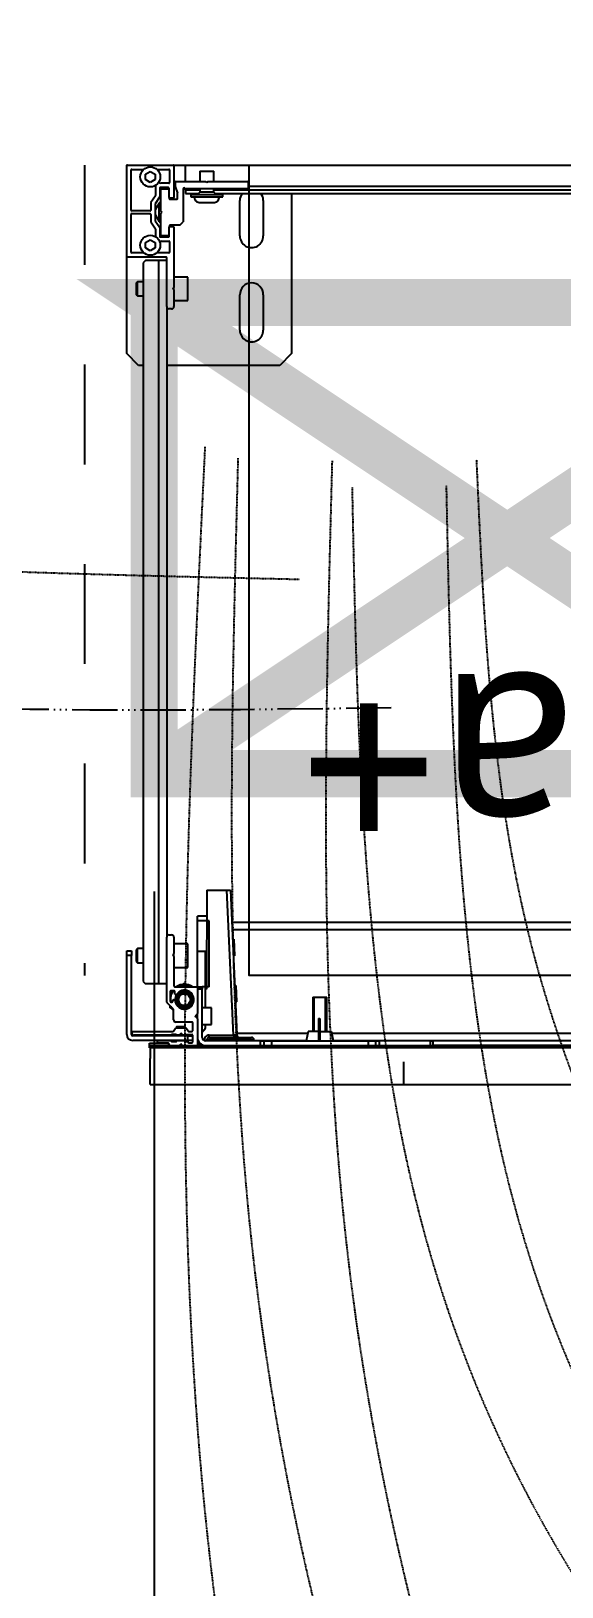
# Model space of a CAD drawing. Header units: millimetres. Extents: x 459337 to 526921, y -375392 to -289779.
# Drawn here: x 487419 to 487645, y -343518 to -342857 of the extents above; entities that cross this region are included whole.
import ezdxf

# ---------------------------------------------------------------- set-up
doc = ezdxf.new("R2010")
doc.units = ezdxf.units.MM
for name, pattern in [('prlm_ef', [0.165, 0.1, -0.065]), ('prlm_gaz', [36, 24, -3, 0, -3, 0, -3, 0, -3]), ('prlm_vmc', [0.282222, 0.141111, -0.141111])]:
    doc.linetypes.add(name, pattern=pattern)
doc.layers.add('_GAZELEC-BOITE INCORPO', color=36, linetype='Continuous', lineweight=18)
for name, color, linetype in [('_GAZELEC-EAU CHAUDE', 1, 'Continuous'), ('prlm-CHAUFF', 30, 'Continuous'), ('prlm-EAU-EF', 161, 'Continuous'), ('prlm-GAZ', 20, 'Continuous'), ('prlm-MOD', 64, 'Continuous')]:
    doc.layers.add(name, color=color, linetype=linetype)
doc.styles.add('Arial', font='arial.ttf')
doc.styles.add('prlm-chauff', font='trebucbi.ttf', dxfattribs={"height": 18})
doc.dimstyles.new('200', dxfattribs={"dimtxt": 150, "dimasz": 25, "dimexe": 50, "dimexo": 50, "dimgap": 20, "dimtad": 1, "dimdec": 0, "dimlfac": 0.1, "dimdsep": 46, "dimtxsty": 'Arial', "dimblk1": 'DOTBLANK', "dimblk2": 'DOTBLANK', "dimsah": 1, "dimcen": 25, "dimclrd": 5, "dimclre": 5, "dimadec": 0, "dimazin": 0, "dimtfac": 1, "dimtdec": 0, "dimtmove": 0, "dimatfit": 3, "dimldrblk": 'DOTBLANK', "dimfxl": 50, "dimtolj": 1, "dimtzin": 0, "dimarcsym": 0})

# ---------------------------------------------------------------- blocks, each defined once
blk = doc.blocks.new('MTI900_Alu_390')
at = {"layer": 'prlm-MOD', "color": 1, "linetype": 'Continuous'}
for p, q in [((-4.475, 0), (-4.472, 0)), ((-4.475, -0.003), (-4.475, 0)), ((-4.472, 0), (-4.278, 0)), ((-4.278, 0), (-4.225, 0)), ((-4.225, 0), (4.225, 0)), ((-4.225, -0.07), (-4.225, 0)), ((-4.475, -0.387), (-4.475, -0.003)), ((-4.457, -0.191), (-4.457, -0.021)), ((-4.454, -0.018), (-4.4033, -0.018)), ((-4.395, -0.0385), (-4.375, -0.0269)), ((-4.395, -0.0615), (-4.395, -0.0385)), ((-4.375, -0.0731), (-4.395, -0.0615)), ((-4.375, -0.0269), (-4.355, -0.0385)), ((-4.355, -0.0615), (-4.375, -0.0731)), ((-4.355, -0.0385), (-4.355, -0.0615)), ((-4.3467, -0.018), (-4.296, -0.018)), ((-4.293, -0.021), (-4.293, -0.074)), ((-4.275, -0.003), (-4.275, -0.137)), ((-4.165, -0.025), (-4.105, -0.025)), ((-4.165, -0.025), (-4.165, -0.07)), ((-4.105, -0.07), (-4.105, -0.025)), ((-4.3535, -0.1303), (-4.3725, -0.1588)), ((-4.353, -0.0864), (-4.353, -0.1286)), ((-4.335, -0.098), (-4.335, -0.1341)), ((-4.298, -0.095), (-4.332, -0.095)), ((-4.296, -0.077), (-4.3306, -0.077)), ((-4.33, -0.195), (-4.33, -0.103)), ((-4.327, -0.1), (-4.298, -0.1)), ((-4.295, -0.137), (-4.295, -0.098)), ((-4.27, -0.073), (-4.27, -0.0895)), ((-4.2698, -0.0905), (-4.2602, -0.1195)), ((-4.267, -0.07), (-4.14, -0.07)), ((-4.26, -0.142), (-4.26, -0.1205)), ((-4.235, -0.1), (-4.235, -0.24)), ((-3.963, -0.1), (-4.229, -0.1)), ((-4.225, -0.105), (-4.225, -0.1)), ((-4.225, -0.105), (-4.165, -0.105)), ((-4.225, -0.105), (-4.225, -0.12)), ((-4.225, -0.12), (-4.17, -0.12)), ((-4.203, -0.12), (-4.203, -0.125)), ((-4.203, -0.125), (-4.067, -0.125)), ((-4.203, -0.125), (-4.203, -0.135)), ((-4.165, -0.115), (-4.175, -0.125)), ((-4.165, -0.1), (-4.165, -0.115)), ((-4.105, -0.115), (-4.165, -0.115)), ((-4.135, -0.075), (-4.14, -0.07)), ((-4.13, -0.07), (-4.135, -0.075)), ((-4.13, -0.07), (-3.963, -0.07)), ((-4.105, -0.115), (-4.105, -0.1)), ((-4.105, -0.105), (4.105, -0.105)), ((-4.095, -0.125), (-4.105, -0.115)), ((-4.1, -0.12), (4.1, -0.12)), ((-4.067, -0.125), (-4.067, -0.12)), ((-4.067, -0.135), (-4.067, -0.125)), ((-3.96, -0.073), (-3.96, -0.097)), ((-3.96, -0.09), (3.96, -0.09)), ((-3.775, -0.12), (-3.775, -0.8)), ((-4.376, -0.194), (-4.454, -0.194)), ((-4.373, -0.1605), (-4.373, -0.191)), ((-4.3377, -0.16), (-4.355, -0.19)), ((-4.355, -0.1659), (-4.355, -0.2341)), ((-4.3355, -0.1358), (-4.3545, -0.1642)), ((-4.33, -0.1677), (-4.3421, -0.1677)), ((-4.3377, -0.24), (-4.3377, -0.16)), ((-4.33, -0.16), (-4.3377, -0.16)), ((-4.325, -0.2), (-4.33, -0.195)), ((-4.295, -0.137), (-4.295, -0.142)), ((-4.278, -0.14), (-4.292, -0.14)), ((-4.292, -0.145), (-4.263, -0.145)), ((-4.203, -0.135), (-4.067, -0.135)), ((-4.1675, -0.158), (-4.1025, -0.158)), ((-3.995, -0.3), (-3.995, -0.15)), ((-3.895, -0.15), (-3.895, -0.3)), ((-4.457, -0.369), (-4.457, -0.209)), ((-4.454, -0.206), (-4.376, -0.206)), ((-4.373, -0.209), (-4.373, -0.2404)), ((-4.373, -0.2404), (-4.3535, -0.2697)), ((-4.355, -0.21), (-4.3377, -0.24)), ((-4.3545, -0.2358), (-4.335, -0.265)), ((-4.33, -0.2323), (-4.3421, -0.2323)), ((-4.3377, -0.24), (-4.33, -0.24)), ((-4.33, -0.205), (-4.325, -0.2)), ((-4.33, -0.297), (-4.33, -0.205)), ((-4.295, -0.258), (-4.295, -0.263)), ((-4.295, -0.302), (-4.295, -0.263)), ((-4.25, -0.255), (-4.292, -0.255)), ((-4.292, -0.26), (-4.278, -0.26)), ((-4.275, -0.263), (-4.275, -0.52)), ((-4.25, -0.255), (-4.235, -0.24)), ((-4.395, -0.3285), (-4.375, -0.3169)), ((-4.395, -0.3515), (-4.395, -0.3285)), ((-4.375, -0.3169), (-4.355, -0.3285)), ((-4.355, -0.3285), (-4.355, -0.3515)), ((-4.353, -0.2714), (-4.353, -0.3036)), ((-4.335, -0.265), (-4.335, -0.302)), ((-4.332, -0.305), (-4.298, -0.305)), ((-4.328, -0.323), (-4.296, -0.323)), ((-4.298, -0.3), (-4.327, -0.3)), ((-4.293, -0.326), (-4.293, -0.369)), ((-4.475, -0.8), (-4.475, -0.387)), ((-4.308, -0.39), (-4.472, -0.39)), ((-4.4033, -0.372), (-4.454, -0.372)), ((-4.375, -0.3631), (-4.395, -0.3515)), ((-4.355, -0.3515), (-4.375, -0.3631)), ((-4.296, -0.372), (-4.3467, -0.372)), ((-4.305, -0.6), (-4.305, -0.393)), ((-4.395, -0.405), (-4.405, -0.415)), ((-4.405, -0.415), (-4.405, -3.465)), ((-4.34, -0.405), (-4.395, -0.405)), ((-4.305, -0.405), (-4.34, -0.405)), ((-4.34, -0.405), (-4.34, -3.475)), ((-4.43, -0.495), (-4.435, -0.5)), ((-4.435, -0.5), (-4.435, -0.55)), ((-4.43, -0.555), (-4.43, -0.495)), ((-4.405, -0.495), (-4.43, -0.495)), ((-4.275, -0.52), (-4.2779, -0.5229)), ((-4.2779, -0.5271), (-4.275, -0.53)), ((-4.215, -0.475), (-4.275, -0.475)), ((-4.275, -0.53), (-4.275, -0.52)), ((-4.215, -0.575), (-4.215, -0.475)), ((-4.435, -0.55), (-4.43, -0.555)), ((-4.43, -0.555), (-4.405, -0.555)), ((-4.275, -0.53), (-4.275, -0.6)), ((-4.275, -0.575), (-4.215, -0.575)), ((-3.995, -0.7), (-3.995, -0.55)), ((-3.895, -0.55), (-3.895, -0.7)), ((-4.305, -0.6), (-4.305, -3.277)), ((-4.285, -0.61), (-4.295, -0.61)), ((-4.425, -0.85), (-4.475, -0.8)), ((-4.405, -0.85), (-4.425, -0.85)), ((-3.825, -0.85), (-4.305, -0.85)), ((-3.775, -0.8), (-3.825, -0.85)), ((-4.1351, -3.077), (-4.136, -3.497)), ((-4.1351, -3.077), (-4.05, -3.077)), ((-4.0221, -3.692), (-4.05, -3.077)), ((-4.05, -3.077), (-4.035, -3.077)), ((-4.035, -3.077), (-4.0071, -3.6913)), ((-4.175, -3.207), (-4.175, -3.187)), ((-4.1353, -3.187), (-4.175, -3.187)), ((-4.175, -3.337), (-4.175, -3.207)), ((-4.125, -3.207), (-4.175, -3.207)), ((-4.125, -3.487), (-4.125, -3.207)), ((-0.2775, -3.215), (-4.0287, -3.215)), ((-4.305, -3.5528), (-4.305, -3.277)), ((-4.295, -3.267), (-4.285, -3.267)), ((-4.275, -3.277), (-4.275, -3.3458)), ((-0.2775, -3.245), (-4.0274, -3.245)), ((-4.0205, -3.2854), (-4.0255, -3.2857)), ((-4.0205, -3.2854), (-4.0173, -3.3556)), ((-4.475, -3.355), (-4.475, -3.335)), ((-4.475, -3.335), (-4.455, -3.335)), ((-4.475, -3.69), (-4.475, -3.355)), ((-4.455, -3.355), (-4.475, -3.355)), ((-4.455, -3.335), (-4.455, -3.355)), ((-4.455, -3.69), (-4.455, -3.355)), ((-4.43, -3.325), (-4.435, -3.33)), ((-4.435, -3.33), (-4.435, -3.38)), ((-4.43, -3.385), (-4.43, -3.325)), ((-4.405, -3.325), (-4.43, -3.325)), ((-4.2759, -3.3479), (-4.2779, -3.3499)), ((-4.2779, -3.3541), (-4.2759, -3.3561)), ((-4.215, -3.305), (-4.275, -3.305)), ((-4.275, -3.3582), (-4.275, -3.3458)), ((-4.275, -3.3582), (-4.275, -3.484)), ((-4.215, -3.405), (-4.215, -3.305)), ((-4.175, -3.487), (-4.175, -3.337)), ((-4.14, -3.337), (-4.175, -3.337)), ((-4.14, -3.487), (-4.14, -3.337)), ((-4.0223, -3.3558), (-4.0173, -3.3556)), ((-4.435, -3.38), (-4.43, -3.385)), ((-4.43, -3.385), (-4.405, -3.385)), ((-4.275, -3.405), (-4.215, -3.405)), ((-4.405, -3.465), (-4.395, -3.475)), ((-4.34, -3.475), (-4.395, -3.475)), ((-4.305, -3.475), (-4.34, -3.475)), ((-4.272, -3.487), (-4.178, -3.487)), ((-4.24, -3.4778), (-4.23, -3.472)), ((-4.23, -3.472), (-4.22, -3.4778)), ((-4.175, -3.49), (-4.175, -3.487)), ((-4.175, -3.487), (-4.155, -3.487)), ((-4.175, -3.49), (-4.175, -3.6008)), ((-4.155, -3.497), (-4.175, -3.497)), ((-4.14, -3.487), (-4.155, -3.487)), ((-4.155, -3.487), (-4.155, -3.497)), ((-4.155, -3.702), (-4.155, -3.497)), ((-4.125, -3.487), (-4.14, -3.487)), ((-4.14, -3.577), (-4.14, -3.487)), ((-4.136, -3.497), (-4.14, -3.4972)), ((-4.0116, -3.4816), (-4.0166, -3.4819)), ((-4.0116, -3.4816), (-4.0084, -3.5518)), ((-4.2769, -3.5821), (-4.3041, -3.5549)), ((-4.29, -3.5066), (-4.2854, -3.504)), ((-4.29, -3.507), (-4.29, -3.549)), ((-4.274, -3.504), (-4.287, -3.504)), ((-4.287, -3.552), (-4.282, -3.552)), ((-4.279, -3.549), (-4.279, -3.545)), ((-4.276, -3.542), (-4.2729, -3.542)), ((-4.271, -3.518), (-4.271, -3.507)), ((-4.2657, -3.521), (-4.268, -3.521)), ((-4.195, -3.5614), (-4.195, -3.5226)), ((-4.0134, -3.552), (-4.0084, -3.5518)), ((-3.685, -3.532), (-3.625, -3.532)), ((-3.685, -3.532), (-3.685, -3.677)), ((-3.6789, -3.677), (-3.6789, -3.532)), ((-3.6311, -3.677), (-3.6311, -3.532)), ((-3.625, -3.677), (-3.625, -3.532)), ((-4.2906, -3.577), (-4.2906, -3.5684)), ((-4.2806, -3.5828), (-4.2906, -3.577)), ((-4.276, -3.627), (-4.276, -3.5842)), ((-4.1759, -3.6029), (-4.1829, -3.6099)), ((-4.1829, -3.6141), (-4.1759, -3.6211)), ((-4.175, -3.6232), (-4.175, -3.6008)), ((-4.175, -3.6232), (-4.175, -3.734)), ((-4.115, -3.577), (-4.155, -3.577)), ((-4.115, -3.647), (-4.115, -3.577)), ((-3.66, -3.6225), (-3.655, -3.6225)), ((-3.66, -3.6225), (-3.66, -3.6361)), ((-3.655, -3.6225), (-3.655, -3.6361)), ((-4.455, -3.682), (-4.455, -3.68)), ((-4.452, -3.677), (-4.2791, -3.677)), ((-4.215, -3.695), (-4.45, -3.695)), ((-4.2855, -3.692), (-4.445, -3.692)), ((-4.2653, -3.69), (-4.2827, -3.69)), ((-4.2766, -3.6757), (-4.2679, -3.6633)), ((-4.198, -3.637), (-4.266, -3.637)), ((-4.2654, -3.662), (-4.2246, -3.662)), ((-4.263, -3.657), (-4.265, -3.659)), ((-4.225, -3.659), (-4.265, -3.659)), ((-4.265, -3.659), (-4.265, -3.662)), ((-4.265, -3.69), (-4.265, -3.695)), ((-4.227, -3.657), (-4.263, -3.657)), ((-4.2521, -3.692), (-4.2625, -3.692)), ((-4.2607, -3.657), (-4.2607, -3.662)), ((-4.2607, -3.69), (-4.2607, -3.695)), ((-4.2471, -3.6871), (-4.2521, -3.692)), ((-4.2379, -3.692), (-4.2429, -3.6871)), ((-4.228, -3.692), (-4.2379, -3.692)), ((-4.2293, -3.657), (-4.2293, -3.662)), ((-4.2293, -3.69), (-4.2293, -3.695)), ((-4.225, -3.659), (-4.227, -3.657)), ((-4.2252, -3.69), (-4.198, -3.69)), ((-4.225, -3.662), (-4.225, -3.659)), ((-4.225, -3.695), (-4.225, -3.69)), ((-4.2221, -3.6633), (-4.2134, -3.6757)), ((-4.215, -3.715), (-4.215, -3.695)), ((-4.215, -3.695), (-4.195, -3.695)), ((-4.2109, -3.677), (-4.198, -3.677)), ((-4.195, -3.674), (-4.195, -3.64)), ((-4.195, -3.722), (-4.195, -3.693)), ((-4.155, -3.647), (-4.115, -3.647)), ((-4.14, -3.6567), (-4.14, -3.647)), ((-4.125, -3.692), (-4.0221, -3.692)), ((-4.125, -3.702), (-4.125, -3.692)), ((-4.0071, -3.6913), (-4.0221, -3.692)), ((-4.022, -3.6925), (-4.0221, -3.692)), ((-3.7066, -3.685), (-4.0074, -3.685)), ((-4.0071, -3.6913), (-4.007, -3.6925)), ((-3.705, -3.677), (-3.713, -3.717)), ((-3.66, -3.677), (-3.705, -3.677)), ((-3.66, -3.6361), (-3.655, -3.6361)), ((-3.66, -3.6361), (-3.66, -3.717)), ((-3.655, -3.6361), (-3.655, -3.717)), ((-3.655, -3.677), (-3.605, -3.677)), ((-3.597, -3.717), (-3.605, -3.677)), ((-0.26, -3.685), (-3.6034, -3.685)), ((-4.215, -3.715), (-4.45, -3.715)), ((-4.378, -3.747), (-4.378, -3.727)), ((-4.378, -3.727), (-4.298, -3.727)), ((-4.375, -3.747), (-4.378, -3.747)), ((-4.375, -3.737), (4.375, -3.737)), ((-4.375, -3.747), (-4.375, -3.737)), ((4.375, -3.747), (-4.375, -3.747)), ((-4.375, -3.747), (-4.375, -3.792)), ((-4.345, -3.724), (-4.345, -3.718)), ((-4.342, -3.715), (-4.2885, -3.715)), ((-4.298, -3.727), (-4.342, -3.727)), ((-4.298, -3.727), (-4.298, -3.737)), ((-4.295, -3.734), (-4.295, -3.73)), ((-4.2826, -3.72), (-4.2654, -3.72)), ((-4.2651, -3.7161), (-4.269, -3.72)), ((-4.2618, -3.7161), (-4.2651, -3.7161)), ((-4.2595, -3.715), (-4.231, -3.715)), ((-4.2471, -3.7321), (-4.2521, -3.737)), ((-4.2414, -3.7335), (-4.2486, -3.7335)), ((-4.2379, -3.737), (-4.2429, -3.7321)), ((-4.2249, -3.7161), (-4.2287, -3.7161)), ((-4.2251, -3.72), (-4.215, -3.72)), ((-4.221, -3.72), (-4.2249, -3.7161)), ((-4.195, -3.715), (-4.215, -3.715)), ((-4.215, -3.72), (-4.215, -3.722)), ((-4.212, -3.725), (-4.198, -3.725)), ((-4.175, -3.737), (-4.175, -3.734)), ((-4.165, -3.737), (-4.165, -3.7265)), ((-3.9067, -3.717), (-4.14, -3.717)), ((-4.135, -3.717), (-4.135, -3.712)), ((-4.105, -3.712), (-4.135, -3.712)), ((-4.125, -3.702), (-4.105, -3.702)), ((-4.105, -3.702), (-3.965, -3.702)), ((-4.105, -3.702), (-4.105, -3.712)), ((-4.105, -3.712), (-4.105, -3.717)), ((-3.965, -3.712), (-4.105, -3.712)), ((-3.965, -3.702), (-3.945, -3.702)), ((-3.965, -3.702), (-3.965, -3.712)), ((-3.965, -3.717), (-3.965, -3.712)), ((-3.935, -3.712), (-3.965, -3.712)), ((-3.935, -3.712), (-3.935, -3.717)), ((-3.935, -3.715), (-3.7126, -3.715)), ((-3.9067, -3.737), (-3.9067, -3.717)), ((-3.9067, -3.717), (-3.8932, -3.717)), ((-3.8932, -3.717), (-3.86, -3.717)), ((-3.8932, -3.717), (-3.8932, -3.737)), ((-3.86, -3.717), (-3.45, -3.717)), ((-3.86, -3.717), (-3.86, -3.737)), ((-3.5974, -3.715), (-0.25, -3.715)), ((-3.45, -3.717), (-3.45, -3.737)), ((-3.45, -3.717), (-3.4168, -3.717)), ((-3.4168, -3.737), (-3.4168, -3.717)), ((-3.4168, -3.717), (-3.4033, -3.717)), ((-3.185, -3.717), (-3.4033, -3.717)), ((-3.4033, -3.717), (-3.4033, -3.737)), ((-3.185, -3.717), (-3.175, -3.717)), ((-3.185, -3.737), (-3.185, -3.717)), ((-3.175, -3.717), (-3.175, -3.737)), ((-3.175, -3.735), (-0.2433, -3.735)), ((-4.375, -3.902), (-4.375, -3.792)), ((-4.375, -3.902), (4.375, -3.902))]:
    blk.add_line(p, q, dxfattribs=at)
at = {"layer": 'prlm-MOD', "color": 1, "ltscale": 50}
blk.add_lwpolyline([(-3.3, -3.8058), (-3.3, -3.902)], dxfattribs=at)
at = {"layer": 'prlm-MOD', "color": 1, "linetype": 'Continuous'}
for centre, radius in [((-4.375, -0.05), 0.0425), ((-4.375, -0.34), 0.0425), ((-4.23, -3.542), 0.035), ((-4.23, -3.542), 0.03), ((-4.23, -3.542), 0.025)]:
    blk.add_circle(centre, radius, dxfattribs=at)
for centre, radius, start, end in [((-4.472, -0.003), 0.003, 90, 180), ((-4.278, -0.003), 0.003, 0, 90), ((-4.454, -0.021), 0.003, 90, 180), ((-4.4033, -0.021), 0.003, 84.51824, 90), ((-4.3467, -0.021), 0.003, 90, 95.48174), ((-4.296, -0.021), 0.003, 0, 90), ((-4.356, -0.1286), 0.003, 326.30993, 0), ((-4.3306, -0.067), 0.01, 213.6525, 270), ((-4.332, -0.098), 0.003, 90, 180), ((-4.327, -0.103), 0.003, 90, 180), ((-4.298, -0.098), 0.003, 0, 90), ((-4.298, -0.103), 0.003, 0, 90), ((-4.296, -0.074), 0.003, 270, 0), ((-4.267, -0.073), 0.003, 90, 180), ((-4.267, -0.0895), 0.003, 180, 198.43495), ((-4.263, -0.1205), 0.003, 0, 18.43495), ((-4.232, -0.1), 0.003, 0, 180), ((-3.945, -0.15), 0.05, 143.1301, 180), ((-3.963, -0.073), 0.003, 0, 90), ((-3.963, -0.097), 0.003, 270, 0), ((-3.945, -0.15), 0.05, 0, 36.8699), ((-4.454, -0.191), 0.003, 180, 270), ((-4.376, -0.191), 0.003, 270, 0), ((-4.37, -0.1605), 0.003, 146.30993, 180), ((-4.352, -0.1659), 0.003, 146.30993, 180), ((-4.338, -0.1341), 0.003, 326.30993, 0), ((-4.292, -0.137), 0.003, 180, 270), ((-4.292, -0.142), 0.003, 180, 270), ((-4.278, -0.137), 0.003, 270, 0), ((-4.263, -0.142), 0.003, 270, 0), ((-4.1675, -0.138), 0.02, 171.37307, 270), ((-4.1675, -0.133), 0.02, 185.73917, 187.18076), ((-4.1025, -0.138), 0.02, 270, 8.62693), ((-4.1025, -0.133), 0.02, 352.81924, 354.26083), ((-4.454, -0.209), 0.003, 90, 180), ((-4.376, -0.209), 0.003, 0, 90), ((-4.352, -0.2341), 0.003, 180, 213.69007), ((-4.292, -0.258), 0.003, 90, 180), ((-4.292, -0.263), 0.003, 90, 180), ((-4.278, -0.263), 0.003, 0, 90), ((-4.356, -0.2714), 0.003, 0, 33.69007), ((-4.332, -0.302), 0.003, 180, 270), ((-4.328, -0.333), 0.01, 90, 133.85099), ((-4.327, -0.297), 0.003, 180, 270), ((-4.298, -0.297), 0.003, 270, 0), ((-4.298, -0.302), 0.003, 270, 0), ((-4.296, -0.326), 0.003, 0, 90), ((-3.945, -0.3), 0.05, 180, 0), ((-4.472, -0.387), 0.003, 180, 270), ((-4.454, -0.369), 0.003, 180, 270), ((-4.4033, -0.369), 0.003, 270, 275.48179), ((-4.3467, -0.369), 0.003, 264.51823, 270), ((-4.308, -0.393), 0.003, 0, 90), ((-4.296, -0.369), 0.003, 270, 0), ((-4.2758, -0.525), 0.003, 135, 225), ((-3.945, -0.55), 0.05, 0, 180), ((-4.295, -0.6), 0.01, 180, 270), ((-4.285, -0.6), 0.01, 270, 0), ((-3.945, -0.7), 0.05, 180, 0), ((-4.295, -3.277), 0.01, 90, 180), ((-4.285, -3.277), 0.01, 0, 90), ((-4.2758, -3.352), 0.003, 135, 225), ((-4.278, -3.3458), 0.003, 315, 0), ((-4.278, -3.3582), 0.003, 0, 45), ((-4.272, -3.484), 0.003, 180, 270), ((-4.23, -3.542), 0.065, 57.79577, 122.20423), ((-4.23, -3.542), 0.06, 66.44354, 113.55646), ((-4.178, -3.49), 0.003, 0, 90), ((-4.302, -3.5528), 0.003, 180, 225), ((-4.287, -3.507), 0.003, 90, 180), ((-4.23, -3.542), 0.06, 140.70352, 188.509), ((-4.23, -3.542), 0.065, 144.22418, 157.38014), ((-4.287, -3.549), 0.003, 180, 270), ((-4.282, -3.549), 0.003, 270, 0), ((-4.276, -3.545), 0.003, 90, 180), ((-4.274, -3.507), 0.003, 0, 90), ((-4.2729, -3.545), 0.003, 4.00063, 90), ((-4.268, -3.518), 0.003, 180, 270), ((-4.23, -3.542), 0.04, 146.07277, 184.00063), ((-4.23, -3.542), 0.04, 184.00063, 146.07277), ((-4.2657, -3.518), 0.003, 270, 326.07277), ((-4.23, -3.542), 0.065, 206.16198, 224.95254), ((-4.279, -3.5842), 0.003, 0, 45), ((-4.266, -3.627), 0.01, 180, 270), ((-4.1808, -3.612), 0.003, 135, 225), ((-4.178, -3.6008), 0.003, 315, 0), ((-4.178, -3.6232), 0.003, 0, 45), ((-4.45, -3.69), 0.025, 180, 270), ((-4.452, -3.68), 0.003, 90, 180), ((-4.445, -3.682), 0.01, 180, 270), ((-4.45, -3.69), 0.005, 180, 270), ((-4.2827, -3.693), 0.003, 90, 160.52878), ((-4.2791, -3.674), 0.003, 270, 325.00798), ((-4.2654, -3.665), 0.003, 90, 145.00798), ((-4.2653, -3.693), 0.003, 19.47122, 90), ((-4.245, -3.6892), 0.003, 45, 135), ((-4.2252, -3.693), 0.003, 90, 160.52878), ((-4.2246, -3.665), 0.003, 34.99202, 90), ((-4.2109, -3.674), 0.003, 214.99202, 270), ((-4.198, -3.64), 0.003, 0, 90), ((-4.198, -3.674), 0.003, 270, 0), ((-4.198, -3.693), 0.003, 0, 90), ((-4.1151, -3.7104), 0.05, 129.88406, 142.91394), ((-4.16, -3.6567), 0.02, 309.88406, 0), ((-4.125, -3.712), 0.02, 90, 192.41205), ((-3.997, -3.692), 0.01, 182.60256, 270), ((-4.342, -3.718), 0.003, 90, 180), ((-4.342, -3.724), 0.003, 180, 270), ((-4.298, -3.73), 0.003, 0, 90), ((-4.292, -3.734), 0.003, 180, 270), ((-4.2885, -3.718), 0.003, 9.59407, 90), ((-4.2826, -3.717), 0.003, 189.59407, 270), ((-4.2654, -3.717), 0.003, 270, 350.40593), ((-4.275, -3.715), 0.01, 353.93882, 0), ((-4.2595, -3.718), 0.003, 90, 170.40593), ((-4.245, -3.7342), 0.003, 45, 135), ((-4.231, -3.718), 0.003, 9.59407, 90), ((-4.2251, -3.717), 0.003, 189.59407, 270), ((-4.215, -3.715), 0.01, 180, 186.06118), ((-4.212, -3.722), 0.003, 180, 270), ((-4.198, -3.722), 0.003, 270, 0), ((-4.178, -3.734), 0.003, 270, 0), ((-4.14, -3.702), 0.035, 180, 270), ((-4.14, -3.702), 0.015, 180, 270), ((-4.125, -3.712), 0.01, 90, 180), ((-3.945, -3.712), 0.01, 0, 90)]:
    blk.add_arc(centre, radius, start, end, dxfattribs=at)
for centre, major_axis, ratio, start_param, end_param in [((-4.022, -3.6931), (0.015, 0.0007), 0.045361, 0, 1.568734), ((-3.997, -3.692), (0.025, 0), 0.4, 3.187016, 4.712389)]:
    blk.add_ellipse(centre, major_axis=major_axis, ratio=ratio, start_param=start_param, end_param=end_param, dxfattribs=at)
blk = doc.blocks.new('xi.thema+')
at = {"layer": 'prlm-CHAUFF', "color": 7, "linetype": 'prlm_vmc', "ltscale": 30}
for points in [[(-27.9, 0), (-27.9, 34.4)], [(27.9, 0), (27.9, 34.4)]]:
    blk.add_lwpolyline(points, dxfattribs=at)
at = {"layer": 'prlm-CHAUFF', "color": 0}
blk.add_lwpolyline([(-20.9, 0), (-20.9, 34.4), (20.9, 34.4), (20.9, 0)], close=True, dxfattribs=at)
for radius in [6.25, 4]:
    blk.add_circle((0, 13), radius, dxfattribs=at)
at = {"layer": 'prlm-CHAUFF', "color": 0, "insert": (0, 25.539), "char_height": 8, "width": 7.19706, "attachment_point": 5, "style": 'prlm-chauff'}
blk.add_mtext('thema+', dxfattribs=at)
blk = doc.blocks.new('_DOTBLANK')
at = {"color": 0, "linetype": 'ByBlock'}
blk.add_line((-0.5, 0), (-1, 0), dxfattribs=at)
blk.add_circle((0, 0), 0.5, dxfattribs=at)
blk = doc.blocks.new('*D205')
at = {"layer": '_GAZELEC-BOITE INCORPO', "color": 5, "lineweight": -2, "transparency": 16777216}
for p, q in [((483081.59, -343222.69), (483081.59, -344118.95)), ((487471.29, -343222.42), (487471.29, -344118.95)), ((487446.29, -344068.95), (483106.59, -344068.95))]:
    blk.add_line(p, q, dxfattribs=at)
at = {"layer": '_GAZELEC-BOITE INCORPO', "color": 5, "lineweight": -2, "transparency": 16777216, "xscale": 25, "yscale": 25, "zscale": 25, "rotation": 180}
blk.add_blockref('_DOTBLANK', (483081.59, -344068.95), dxfattribs=at)
at = {"layer": '_GAZELEC-BOITE INCORPO', "color": 5, "lineweight": -2, "transparency": 16777216, "xscale": 25, "yscale": 25, "zscale": 25}
blk.add_blockref('_DOTBLANK', (487471.29, -344068.95), dxfattribs=at)
at = {"layer": '_GAZELEC-BOITE INCORPO', "color": 0, "transparency": 16777216, "insert": (485276.44, -343972.31), "char_height": 150, "attachment_point": 5, "style": 'Arial'}
blk.add_mtext('\\A1;439', dxfattribs=at)
blk = doc.blocks.new('*D206')
at = {"layer": '_GAZELEC-BOITE INCORPO', "color": 5, "lineweight": -2, "transparency": 16777216}
for p, q in [((487471.29, -343222.41), (487471.29, -344130.8)), ((487771.28, -343222.41), (487771.28, -344130.8)), ((487496.29, -344080.8), (487746.28, -344080.8))]:
    blk.add_line(p, q, dxfattribs=at)
at = {"layer": '_GAZELEC-BOITE INCORPO', "color": 5, "lineweight": -2, "transparency": 16777216, "xscale": 25, "yscale": 25, "zscale": 25, "rotation": 180}
blk.add_blockref('_DOTBLANK', (487471.29, -344080.8), dxfattribs=at)
at = {"layer": '_GAZELEC-BOITE INCORPO', "color": 5, "lineweight": -2, "transparency": 16777216, "xscale": 25, "yscale": 25, "zscale": 25}
blk.add_blockref('_DOTBLANK', (487771.28, -344080.8), dxfattribs=at)
at = {"layer": '_GAZELEC-BOITE INCORPO', "color": 0, "transparency": 16777216, "insert": (487621.29, -343984.16), "char_height": 150, "attachment_point": 5, "style": 'Arial'}
blk.add_mtext('\\A1;30', dxfattribs=at)
blk = doc.blocks.new('*D210')
at = {"layer": '_GAZELEC-BOITE INCORPO', "color": 5, "lineweight": -2, "transparency": 16777216}
for p, q in [((483081.57, -342968.49), (483081.57, -344558.86)), ((488585.11, -342968.14), (488585.11, -344558.86)), ((488560.11, -344508.86), (483106.57, -344508.86))]:
    blk.add_line(p, q, dxfattribs=at)
at = {"layer": '_GAZELEC-BOITE INCORPO', "color": 5, "lineweight": -2, "transparency": 16777216, "xscale": 25, "yscale": 25, "zscale": 25, "rotation": 180}
blk.add_blockref('_DOTBLANK', (483081.57, -344508.86), dxfattribs=at)
at = {"layer": '_GAZELEC-BOITE INCORPO', "color": 5, "lineweight": -2, "transparency": 16777216, "xscale": 25, "yscale": 25, "zscale": 25}
blk.add_blockref('_DOTBLANK', (488585.11, -344508.86), dxfattribs=at)
at = {"layer": '_GAZELEC-BOITE INCORPO', "color": 0, "transparency": 16777216, "insert": (485833.34, -344412.27), "char_height": 150, "attachment_point": 5, "style": 'Arial'}
blk.add_mtext('\\A1;550', dxfattribs=at)

msp = doc.modelspace()

# ---------------------------------------------------------------- linework, layer by layer
at = {"layer": '_GAZELEC-BOITE INCORPO', "const_width": 20}
msp.add_lwpolyline([(487571.289, -342972.415), (487471.289, -342972.416), (487471.289, -343172.416), (487771.283, -343172.415), (487771.283, -342972.412), (487471.289, -342972.422), (487771.283, -343172.415), (487771.283, -342972.412), (487471.289, -343172.409)], dxfattribs=at)
at = {"layer": '_GAZELEC-EAU CHAUDE', "linetype": 'prlm_ef'}
for points, knots in [([(487546.877, -343039.656), (487545.759, -343081.737), (487544.648, -343123.576), (487543.97, -343206.346), (487544.402, -343247.276), (487547.016, -343301.671), (487547.88, -343315.728), (487549.642, -343338.505), (487550.41, -343347.28), (487552.001, -343363.422), (487552.799, -343370.8), (487554.535, -343385.527), (487555.472, -343392.872), (487558.49, -343414.853), (487560.775, -343429.435), (487568.44, -343472.962), (487574.626, -343501.691), (487596.912, -343589.481), (487616.481, -343647.576), (487663.884, -343761.228), (487691.72, -343816.783), (487754.908, -343925.262), (487790.26, -343978.184), (487867.708, -344081.269), (487909.802, -344131.431), (487999.927, -344228.855), (488047.959, -344276.117), (488177.662, -344393.397), (488263.031, -344461.216), (488443.06, -344588.918), (488537.72, -344648.8), (488733.078, -344760.169), (488833.778, -344811.657), (489037.953, -344905.811), (489141.43, -344948.478), (489275.474, -344997.894), (489306.269, -345008.844), (489363.339, -345028.408), (489389.632, -345037.132), (489442.064, -345053.961), (489468.2, -345062.064), (489546.39, -345085.42), (489598.228, -345099.719), (489757.874, -345139.855), (489864.921, -345161.218), (490078.277, -345191.415), (490184.584, -345200.25), (490397.751, -345204.44), (490504.611, -345199.795), (490634.454, -345185.479), (490656.533, -345182.746), (490709.849, -345175.42), (490741.13, -345170.523), (490785.978, -345162.635), (490799.461, -345160.153), (490826.459, -345154.957), (490839.971, -345152.244), (490880.492, -345143.749), (490907.488, -345137.608), (490988.04, -345117.657), (491041.157, -345102.314), (491144.146, -345067.052), (491194.018, -345047.131), (491277.784, -345007.357), (491312.742, -344988.506), (491358.404, -344960.163), (491370.852, -344952.008), (491393.555, -344936.276), (491403.887, -344928.756), (491421.277, -344915.435), (491428.46, -344909.724), (491442.56, -344898.082), (491449.475, -344892.154), (491469.828, -344874.057), (491482.873, -344861.572), (491520.687, -344822.708), (491543.937, -344795.075), (491586.781, -344736.639), (491606.375, -344705.836), (491642.23, -344641.246), (491658.491, -344607.459), (491687.977, -344537.129), (491701.201, -344500.586), (491724.908, -344425.009), (491735.391, -344385.975), (491758.88, -344284.207), (491770.23, -344219.976), (491788.336, -344087.387), (491795.093, -344019.031), (491805.226, -343879.274), (491808.602, -343807.874), (491813.219, -343663.095), (491814.459, -343589.716), (491815.814, -343465.438), (491816.161, -343414.788), (491816.508, -343364.085)], [0, 0, 0, 0, 124.8473702, 124.8473702, 249.6947404, 249.6947404, 293.5499105, 293.5499105, 321.224307, 321.224307, 344.6855605, 344.6855605, 368.1468139, 368.1468139, 415.0693207, 415.0693207, 508.9143343, 508.9143343, 704.7463778, 704.7463778, 900.5784213, 900.5784213, 1096.4104647, 1096.4104647, 1292.2425082, 1292.2425082, 1488.0745517, 1488.0745517, 1794.3460557, 1794.3460557, 2100.6175597, 2100.6175597, 2406.8890637, 2406.8890637, 2713.1605677, 2713.1605677, 2804.5932632, 2804.5932632, 2882.9696119, 2882.9696119, 2961.3459605, 2961.3459605, 3118.0986577, 3118.0986577, 3446.1956211, 3446.1956211, 3774.2925845, 3774.2925845, 4102.389548, 4102.389548, 4169.4678311, 4169.4678311, 4264.0361834, 4264.0361834, 4304.5960681, 4304.5960681, 4345.1559528, 4345.1559528, 4426.2757223, 4426.2757223, 4588.5152611, 4588.5152611, 4750.7548, 4750.7548, 4876.3351268, 4876.3351268, 4925.0219955, 4925.0219955, 4967.5699128, 4967.5699128, 4998.5661953, 4998.5661953, 5029.5624779, 5029.5624779, 5091.555043, 5091.555043, 5216.4017582, 5216.4017582, 5341.2484735, 5341.2484735, 5466.0951888, 5466.0951888, 5590.941904, 5590.941904, 5715.7886193, 5715.7886193, 5907.4936612, 5907.4936612, 6099.1987032, 6099.1987032, 6290.9037452, 6290.9037452, 6482.6087872, 6482.6087872, 6613.5316164, 6613.5316164, 6613.5316164, 6613.5316164]), ([(487595.365, -343050.058), (487595.961, -343079.422), (487596.553, -343108.582), (487598.614, -343165.91), (487600.082, -343194.079), (487604.722, -343248.804), (487607.896, -343275.36), (487613.836, -343309.697), (487615.527, -343318.466), (487618.551, -343332.515), (487619.785, -343337.886), (487622.184, -343347.656), (487623.327, -343352.072), (487625.72, -343360.841), (487626.968, -343365.191), (487630.865, -343378.139), (487633.667, -343386.636), (487642.672, -343411.731), (487649.473, -343427.936), (487668.153, -343466.727), (487680.919, -343488.749), (487709.604, -343530.869), (487725.524, -343550.967), (487760.37, -343589.359), (487779.296, -343607.653), (487819.981, -343642.509), (487841.741, -343659.07), (487887.887, -343690.51), (487912.273, -343705.387), (487963.438, -343733.504), (487990.217, -343746.742), (488062.78, -343779.17), (488110.253, -343797.105), (488209.623, -343829.14), (488261.518, -343843.241), (488368.623, -343867.924), (488423.832, -343878.505), (488536.456, -343896.495), (488593.872, -343903.903), (488744.843, -343919.542), (488839.271, -343925.565), (489026.497, -343931.958), (489119.297, -343932.33), (489232.263, -343930.253), (489255.266, -343929.691), (489298.719, -343928.388), (489319.209, -343927.667), (489359.746, -343926.047), (489379.801, -343925.148), (489439.386, -343922.222), (489478.336, -343919.968), (489593.365, -343912.607), (489667.62, -343906.902), (489813.874, -343895.582), (489885.873, -343889.967), (490030.16, -343880.543), (490102.448, -343876.733), (490186.898, -343874.401), (490197.708, -343874.141), (490230.237, -343873.484), (490252.024, -343873.211), (490295.724, -343872.913), (490317.64, -343872.887), (490382.33, -343873.049), (490425.203, -343873.462), (490467.982, -343873.875)], [0, 0, 0, 0, 84.7365651, 84.7365651, 169.4731302, 169.4731302, 254.2096954, 254.2096954, 283.8868953, 283.8868953, 302.5885278, 302.5885278, 318.3099841, 318.3099841, 334.0314403, 334.0314403, 365.4743528, 365.4743528, 428.3601777, 428.3601777, 520.6905494, 520.6905494, 613.0209211, 613.0209211, 705.3512927, 705.3512927, 797.6816644, 797.6816644, 890.0120361, 890.0120361, 982.3424078, 982.3424078, 1130.5918286, 1130.5918286, 1278.8412494, 1278.8412494, 1427.0906703, 1427.0906703, 1575.3400911, 1575.3400911, 1813.166484, 1813.166484, 2050.9928769, 2050.9928769, 2112.4780769, 2112.4780769, 2168.3730066, 2168.3730066, 2224.2679364, 2224.2679364, 2336.0577958, 2336.0577958, 2559.6375148, 2559.6375148, 2783.2172337, 2783.2172337, 3006.7969527, 3006.7969527, 3039.5140674, 3039.5140674, 3104.9482969, 3104.9482969, 3170.3825264, 3170.3825264, 3297.7823999, 3297.7823999, 3297.7823999, 3297.7823999])]:
    msp.add_open_spline(points, degree=3, knots=knots, dxfattribs=at)
at = {"layer": 'prlm-EAU-EF', "linetype": 'prlm_ef'}
for points in [[(485300.431, -340500.099), (485344.518, -340861.266), (485662.509, -341323.164), (486473.287, -342411.725), (486863.415, -342960.363), (487533.062, -343089.91)], [(487608.173, -343039.174), (487630.934, -343242.995), (487877.029, -343603.177), (488916.653, -343868.729), (490250.723, -343784.057), (490977.595, -343621.092), (491286.331, -343445.492), (491833.104, -342898.72), (491833.104, -342268.851), (491218.089, -342008.15), (490725.746, -342405.065)], [(487492.864, -343033.721), (487492.864, -343486.099), (489384.314, -345427.673), (493194.602, -345138.961), (496396.992, -343511.633), (497318.837, -343330.379)], [(487506.891, -343038.593), (487512.211, -343367.29), (489398.376, -345081.945), (490814.697, -345197.948), (491448.058, -344945.187), (491856.507, -343364.359)], [(487555.374, -343050.869), (487583.713, -343358.592), (489326.765, -343967.381), (490211.407, -343913.873), (490467.596, -343913.873)]]:
    msp.add_spline(points, degree=3, dxfattribs=at)
at = {"layer": 'prlm-GAZ', "linetype": 'prlm_gaz', "ltscale": 0.8}
msp.add_spline([(483853.551, -340517.851), (483853.551, -340807.386), (483992.273, -341046.569), (484467.461, -341291.608), (485380.699, -341523.585), (485922.774, -341752.936), (486326.874, -342292.558), (486528.826, -342627.208), (486749.004, -342934.034), (487162.635, -343123.288), (487571.926, -343144.388)], degree=3, dxfattribs=at)

# ---------------------------------------------------------------- block references
at = {"layer": 'prlm-CHAUFF', "xscale": 10, "yscale": 10, "zscale": 10, "rotation": 180.0001899573184}
msp.add_blockref('xi.thema+', (487720.675, -342914.151), dxfattribs=at)
at = {"layer": 'prlm-MOD', "xscale": 99.99999999999976, "yscale": 99.99999999999976, "zscale": 99.99999999999976, "rotation": 359.9998846602241}
msp.add_blockref('MTI900_Alu_390', (487907.175, -342914.15), dxfattribs=at)

# ---------------------------------------------------------------- dimensions: what is measured, and where the dimension line sits
at = {"layer": '_GAZELEC-BOITE INCORPO'}
for base, p1, p2, picture, middle in [((483081.574, -344508.857), (488585.107, -342918.143), (483081.574, -342918.489), '*D210', (485833.34, -344412.271)), ((483081.59, -344068.948), (487471.289, -343172.416), (483081.59, -343172.692), '*D205', (485276.44, -343972.311)), ((487771.283, -344080.802), (487471.289, -343172.409), (487771.283, -343172.408), '*D206', (487621.286, -343984.165))]:
    dim = msp.add_linear_dim(base=base, p1=p1, p2=p2, dimstyle='200', dxfattribs=at)
    dim.commit()
    dim.dimension.update_dxf_attribs({"geometry": picture, "text_midpoint": middle})

doc.saveas('drawing.dxf')
